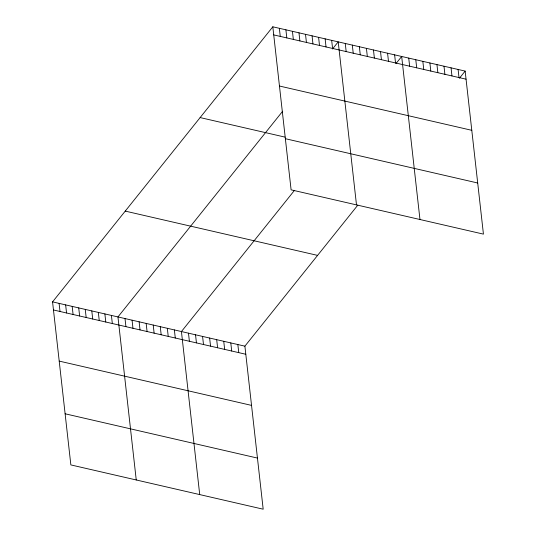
<?xml version="1.0" encoding="UTF-8"?>
<svg xmlns="http://www.w3.org/2000/svg" width="536" height="536" viewBox="0 0 536 536"><rect width="100%" height="100%" fill="white"/><g stroke="black" fill="none" stroke-linecap="round" stroke-linejoin="round"><path stroke-width="0.8" d="M357.827 205.127L244.898 346.162L263.183 509.2L70.853 464.913L52.562 301.875L272.817 26.8L465.148 71.087L483.438 234.125L291.102 189.838L272.817 26.8M282.66 111.233L117.954 316.937L136.245 479.968M332.501 48.99L338.209 41.855L356.494 204.893M294.358 190.515L181.429 331.55L199.714 494.587M395.97 63.603L401.678 56.474L419.969 219.512M459.439 78.223L465.148 71.087M273.722 34.9L466.059 79.187M279.457 86.028L471.794 130.315M200.129 117.578L285.119 137.142M285.366 138.703L477.703 182.997M125.243 211.104L317.58 255.391M52.562 301.875L244.898 346.162M53.473 309.976L245.803 354.263M59.208 361.103L251.538 405.39M65.117 413.785L257.447 458.072M458.099 69.466L459.004 77.566M451.044 67.838L451.955 75.938M443.996 66.216L444.9 74.316M436.94 64.595L437.852 72.688M429.892 62.967L430.797 71.067M422.837 61.345L423.748 69.446M415.782 59.724L416.693 67.817M408.733 58.096L409.638 66.196M394.63 54.846L395.535 62.947M387.575 53.225L388.486 61.325M380.52 51.603L381.431 59.697M373.471 49.975L374.376 58.076M366.416 48.354L367.328 56.454M359.368 46.733L360.272 54.826M352.313 45.104L353.224 53.205M345.264 43.483L346.169 51.583M331.67 40.354L332.581 48.448M325.131 38.847L326.035 46.947M318.592 37.339L319.496 45.439M312.053 35.832L312.957 43.932M305.513 34.331L306.418 42.424M298.974 32.823L299.879 40.924M292.435 31.316L293.339 39.416M285.896 29.808L286.8 37.909M279.356 28.308L280.261 36.401M237.843 344.541L238.755 352.641M230.795 342.919L231.699 351.013M223.74 341.291L224.651 349.392M216.691 339.67L217.596 347.77M209.636 338.042L210.548 346.142M202.581 336.42L203.492 344.521M195.533 334.799L196.437 342.893M188.478 333.171L189.389 341.271M174.374 329.928L175.285 338.022M167.319 328.3L168.23 336.4M160.271 326.679L161.175 334.779M153.216 325.05L154.127 333.151M146.167 323.429L147.072 331.529M139.112 321.808L140.023 329.901M132.064 320.18L132.968 328.28M125.009 318.558L125.92 326.659M111.414 315.429L112.326 323.53M104.875 313.922L105.786 322.022M98.336 312.414L99.247 320.515M91.797 310.913L92.708 319.007M85.258 309.406L86.169 317.506M78.718 307.899L79.63 315.999M72.179 306.391L73.09 314.491M65.64 304.89L66.551 312.984M59.101 303.383L60.012 311.483"/></g></svg>
